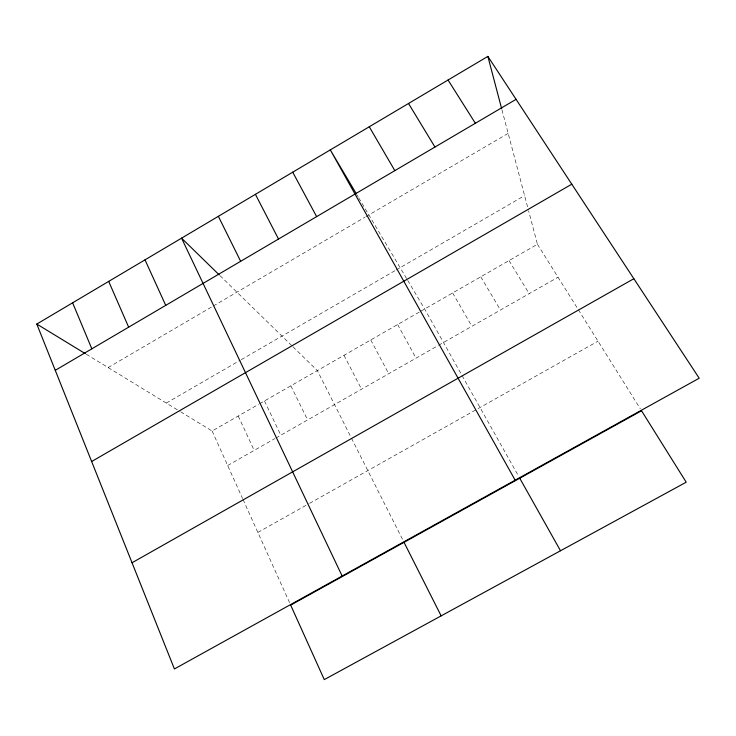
<?xml version="1.0" encoding="UTF-8"?>
<svg xmlns="http://www.w3.org/2000/svg" width="736" height="736" viewBox="0 0 736 736"><rect width="100%" height="100%" fill="white"/><g stroke="black" fill="none" stroke-linecap="round" stroke-linejoin="round"><path stroke-width="0.55" stroke-dasharray="3.68 2.76" d="M108.128 367.568L212.318 306.572M213.302 306.001L364.946 217.221M365.921 216.651L508.171 133.372M166.308 403.07L240.267 360.244M241.233 359.683L395.186 270.554M396.17 269.974L524.593 195.62M180.67 411.829L212.115 431.011L258.649 404.303M259.624 403.742L419.833 311.779M420.799 311.227L537.436 244.278L528.595 210.781M227.682 465.511L274.914 438.582M275.908 438.021L437.598 345.856M438.582 345.294L558.026 277.214M257.876 532.432L308.66 503.875M309.635 503.323L598.018 341.173M86.241 354.218L179.713 411.24M219.963 275.614L292.201 346.067M292.983 346.831L317.354 370.604L350.962 437.184M537.436 244.278L577.76 308.77M578.358 309.727L640.338 408.857M509.027 260.59L529.166 293.664M480.764 276.81L500.462 310.022M357.052 195.022L358.174 196.917M358.736 197.864L407.128 279.441M407.707 280.425L424.663 309.01L461.509 374.587M452.64 292.956L471.896 326.306M462.07 375.59L518.622 476.238M397.633 324.521L416.033 358.147M370.751 339.958L388.728 373.713M343.988 355.313L361.56 389.197M351.468 438.196L403.006 540.316M290.858 385.811L307.611 419.943M264.482 400.954L280.839 435.206M238.234 416.015L254.196 450.395M212.115 431.011L242.586 498.539M243.046 499.569L289.754 603.078M501.961 109.83L528.31 209.696"/><path stroke-width="1.1" d="M36.8 324.061L487.867 56.396L699.2 378.221L174.414 668.95L36.8 324.061L85.293 353.639M55.264 370.328L516.065 99.342M91.641 461.509L571.789 184.193M132.038 562.755L633.852 278.714M219.162 274.832L181.562 238.16L342.148 576.03M448.049 80.022L475.364 123.28M408.517 103.482L434.948 147.044M356.472 194.037L330.289 149.896L515.154 480.185M369.26 126.767L394.836 170.632M519.745 478.225L560.501 550.758M292.726 172.187L316.627 216.623M255.42 194.332L278.512 239.044M404.027 542.331L441.14 615.866M218.362 216.32L240.654 261.298M145.001 259.845L165.729 305.357M108.689 281.391L128.653 327.161M72.625 302.8L91.834 348.818M487.867 56.396L501.667 108.726M641.534 410.762L290.674 605.121L324.282 679.604L686.2 482.2L641.534 410.762"/></g></svg>
